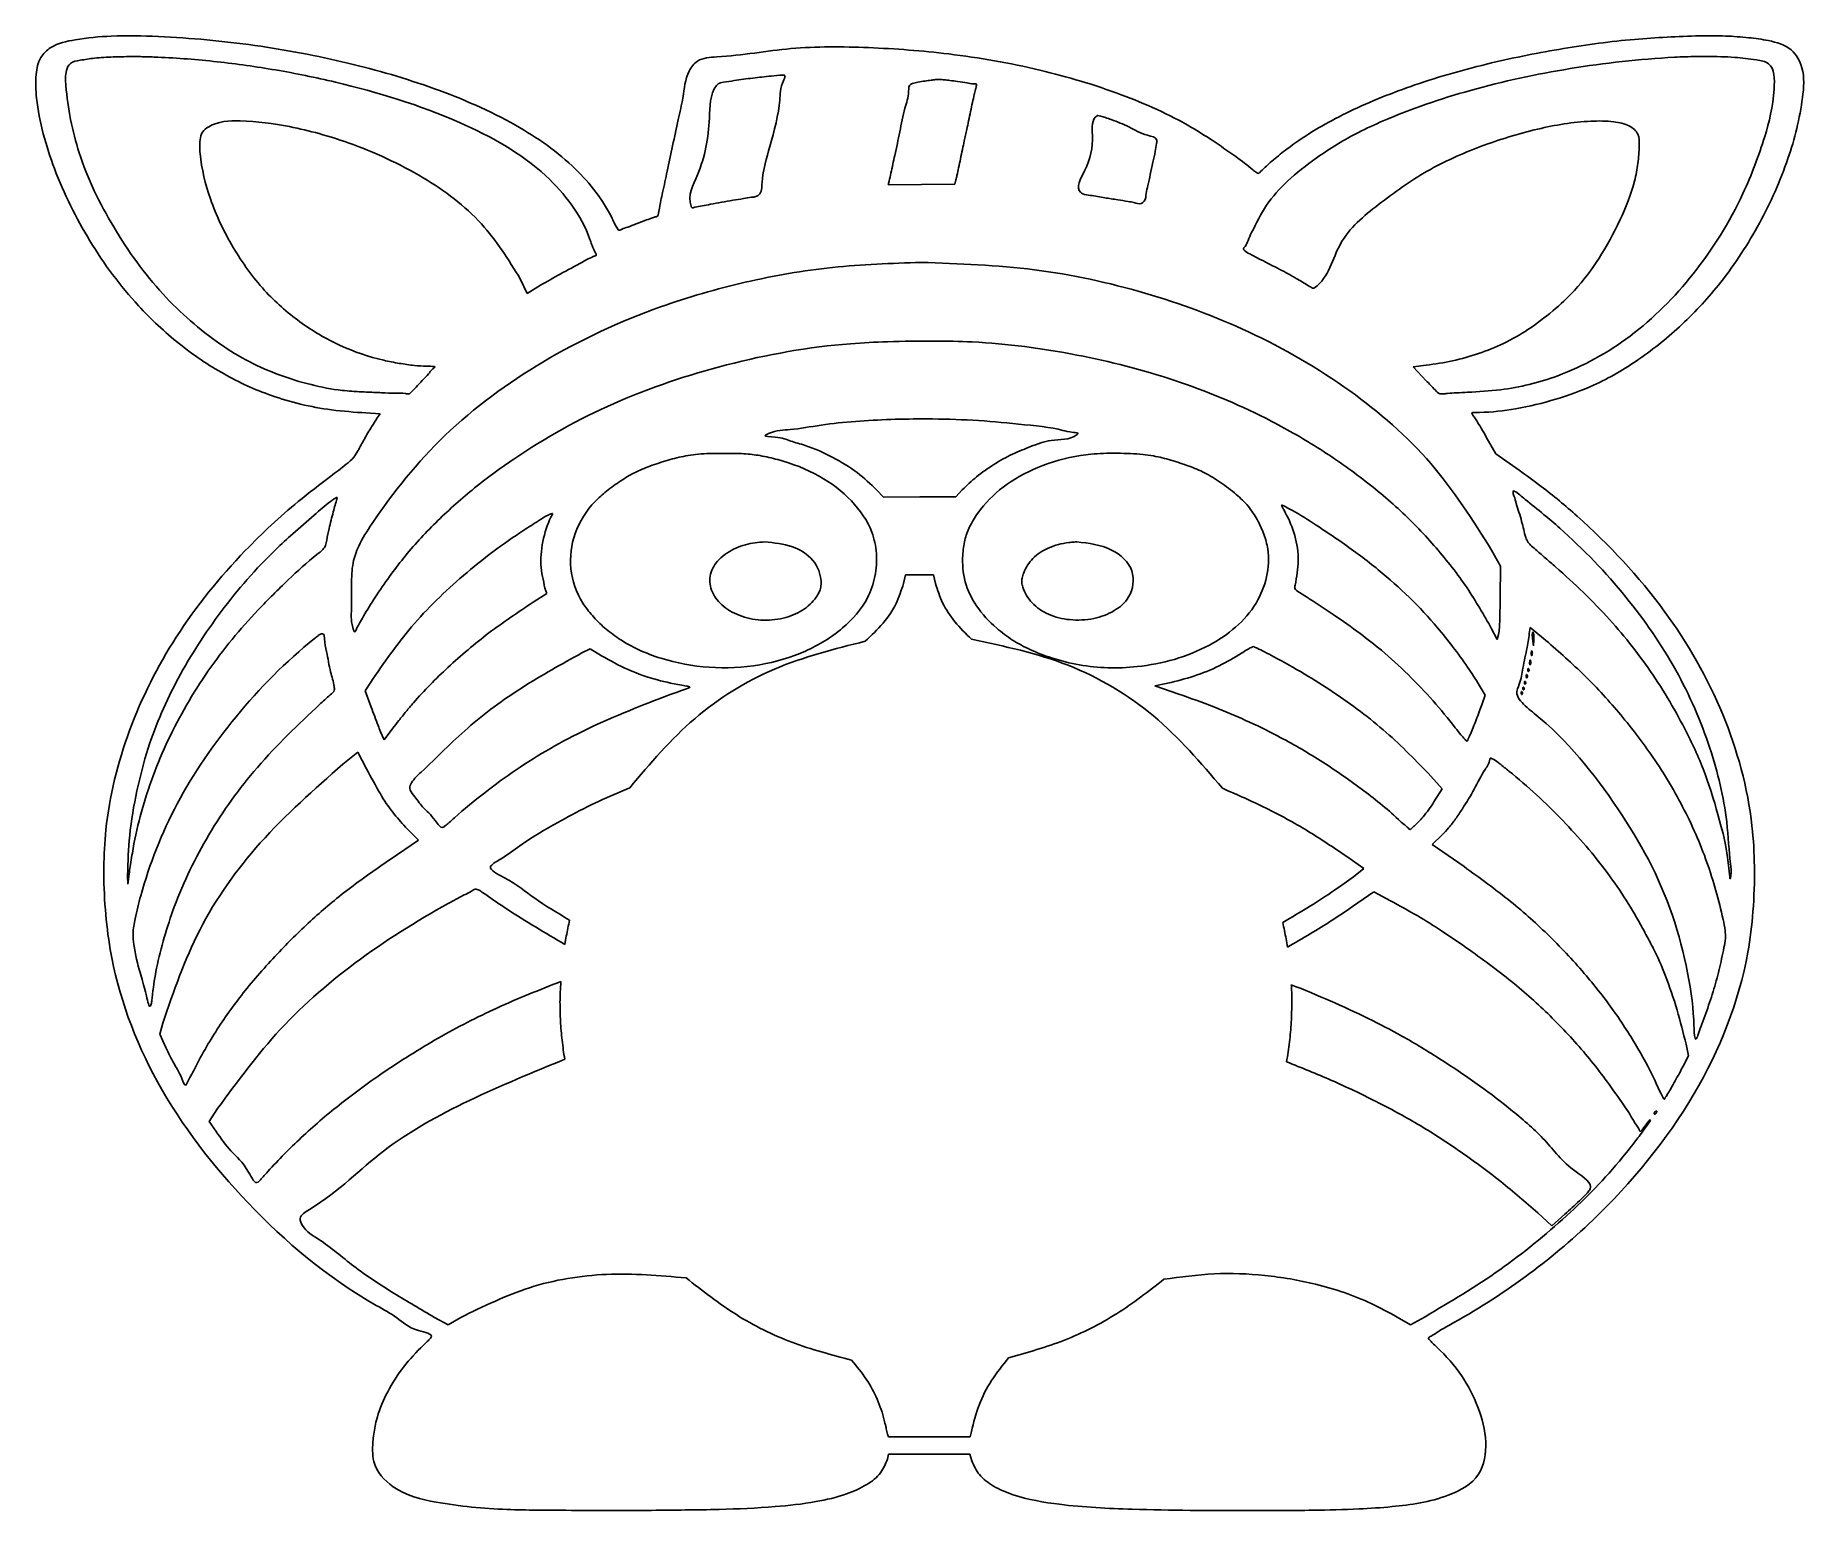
# Model space of a CAD drawing. Extents: x 37 to 230, y 123 to 284.
import ezdxf

# ---------------------------------------------------------------- set-up
doc = ezdxf.new("R2010")
doc.units = 0
doc.layers.get('0').update_dxf_attribs({"linetype": 'CONTINUOUS'})

msp = doc.modelspace()

# ---------------------------------------------------------------- linework, layer by layer
at = {"color": 7}
for p, q in [((218.713408, 283.646101), (218.713408, 283.646242)), ((48.202164, 281.372479), (48.202136, 281.372479)), ((219.464148, 281.389018), (219.464148, 281.389018)), ((118.812245, 279.356145), (118.812245, 279.356134)), ((135.9159, 278.871615), (135.9159, 278.871615)), ((153.131455, 274.93814), (153.131455, 274.938143)), ((130.314466, 267.404133), (130.407627, 267.781165)), ((133.940908, 267.435553), (130.314466, 267.404133)), ((137.566787, 267.46642), (133.940908, 267.435553)), ((137.686957, 267.937711), (137.566787, 267.46642)), ((133.889205, 258.942978), (133.889092, 258.942978)), ((90.97757, 255.556865), (90.217998, 257.137749)), ((92.424496, 256.437706), (90.97757, 255.556865)), ((187.503046, 247.569203), (188.929594, 247.726299)), ((188.93013, 246.032965), (187.503046, 247.569203)), ((73.403677, 242.52338), (74.963632, 242.43794)), ((74.963632, 242.43794), (74.633461, 241.981533)), ((134.496519, 241.883969), (134.496519, 241.883969)), ((196.53029, 238.073827), (195.475823, 239.90221)), ((112.316167, 238.116965), (112.316167, 238.116965)), ((155.228846, 238.135705), (155.228846, 238.135705)), ((199.038879, 236.281826), (196.53029, 238.073827)), ((70.233588, 233.323048), (70.233644, 233.323048)), ((129.785835, 233.340131), (129.08138, 234.103014)), ((133.738047, 233.368796), (129.785835, 233.340131)), ((137.690259, 233.397459), (133.738047, 233.368796)), ((138.374874, 234.131677), (137.690259, 233.397459)), ((198.447962, 234.040736), (198.447962, 234.040728)), ((93.704881, 231.572937), (93.704938, 231.572937)), ((173.170334, 232.497328), (173.170334, 232.497328)), ((116.859296, 228.466289), (116.859296, 228.466289)), ((150.847769, 228.464595), (150.847769, 228.464595)), ((196.056806, 227.571664), (197.008205, 225.821003)), ((197.008205, 225.821003), (196.989014, 222.366538)), ((131.972521, 223.93912), (132.185825, 224.87894)), ((132.185825, 224.87894), (133.71657, 224.87894)), ((132.185825, 224.87894), (132.185825, 224.87894)), ((133.71657, 224.87894), (135.247823, 224.87894)), ((135.247823, 224.87894), (135.460619, 223.93912)), ((93.119496, 222.835075), (91.614687, 221.891945)), ((92.907293, 223.426528), (93.119496, 222.835075)), ((68.661582, 218.460038), (68.661582, 218.460038)), ((196.66381, 217.817909), (196.058556, 218.993102)), ((196.816492, 218.364714), (196.66381, 217.817909)), ((200.195341, 218.708636), (200.246028, 219.133623)), ((200.246028, 219.133623), (201.691881, 217.954575)), ((200.246028, 219.133623), (200.246028, 219.133623)), ((200.512276, 217.931975), (200.59937, 217.152556)), ((200.542502, 218.614385), (200.542587, 218.614379)), ((96.920747, 216.363767), (97.821967, 216.819621)), ((97.821967, 216.819621), (99.069926, 216.053433)), ((97.821967, 216.819621), (97.821967, 216.819621)), ((170.138674, 217.04948), (170.138674, 217.04948)), ((200.427384, 216.606854), (200.427384, 216.606854)), ((200.59937, 217.152556), (200.65669, 217.829999)), ((199.881679, 214.016692), (199.881679, 214.016692)), ((200.027249, 214.65555), (200.027193, 214.65555)), ((200.248258, 215.601437), (200.248258, 215.601437)), ((73.331965, 212.240165), (73.915149, 213.188807)), ((73.974133, 210.448717), (73.331965, 212.240165)), ((159.339243, 212.774253), (160.782895, 213.066949)), ((161.973506, 211.876324), (159.339243, 212.774253)), ((194.709082, 212.865245), (195.351787, 211.776042)), ((199.311223, 212.142561), (199.311167, 212.142561)), ((199.490378, 212.645269), (199.490322, 212.645269)), ((199.669533, 213.273654), (199.669476, 213.273654)), ((195.351787, 211.776042), (194.9709, 210.695661)), ((75.381378, 206.888966), (74.998289, 207.773118)), ((76.322307, 208.149596), (75.381378, 206.888966)), ((70.877478, 204.24144), (72.528365, 205.554436)), ((72.528365, 205.554436), (73.466528, 203.740385)), ((72.528365, 205.554436), (72.528365, 205.554436)), ((195.956476, 204.894078), (195.956476, 204.894078)), ((189.435619, 202.937816), (190.682448, 201.537178)), ((190.682448, 201.537178), (189.770758, 200.120004)), ((77.722468, 197.387077), (79.136316, 195.963289)), ((79.136316, 195.963289), (76.026933, 193.855442)), ((189.584971, 195.496411), (190.656004, 196.530491)), ((193.044422, 193.071064), (189.584971, 195.496411)), ((180.260066, 194.183968), (182.12262, 192.864356)), ((182.12262, 192.864356), (180.996497, 191.975799)), ((47.446909, 191.147361), (47.423203, 192.152778)), ((47.596826, 192.278454), (47.446909, 191.147361)), ((180.905, 188.715359), (183.233334, 190.32601)), ((183.233334, 190.32601), (185.031936, 189.35477)), ((174.228131, 180.201841), (174.228131, 180.201841)), ((50.940002, 174.815915), (51.249233, 176.009297)), ((51.606442, 173.37118), (50.940002, 174.815915)), ((217.244414, 173.70191), (217.507332, 172.462227)), ((217.507332, 172.462227), (216.913677, 171.315149)), ((56.31436, 165.272726), (57.239287, 166.715257)), ((214.005942, 166.41373), (214.006026, 166.413742)), ((57.065664, 164.202265), (56.31436, 165.272726)), ((201.07562, 155.332661), (202.622339, 153.904462)), ((202.622339, 153.904462), (204.041155, 155.189343)), ((82.354327, 143.107808), (80.859988, 143.932978)), ((83.725193, 143.92967), (82.354327, 143.107808)), ((187.199318, 143.119385), (185.753494, 143.97101)), ((188.797853, 144.000776), (187.199318, 143.119385)), ((130.32107, 130.908862), (130.244446, 131.191085)), ((139.364316, 131.505277), (139.246348, 130.908862)), ((134.783709, 130.908862), (130.32107, 130.908862)), ((139.246348, 130.908862), (134.783709, 130.908862)), ((130.224606, 128.490029), (130.345877, 129.024163)), ((130.345877, 129.024163), (134.771037, 129.024163)), ((134.771037, 129.024163), (139.196733, 129.024163)), ((139.196733, 129.024163), (139.4095, 128.301504))]:
    msp.add_line(p, q, dxfattribs=at)
for points, knots in [([(218.713408, 283.646242), (216.348991, 283.550273), (211.377923, 283.348503), (203.800893, 282.311961), (195.787022, 280.729829), (187.955925, 278.522578), (180.787906, 275.656806), (175.995376, 272.982898), (173.199416, 270.877025), (171.853665, 269.784301), (171.087464, 269.050892), (170.63381, 268.59071), (170.322969, 268.774536), (169.610365, 269.43622), (167.94866, 270.63554), (165.749116, 272.172237), (161.733825, 274.719811), (155.500897, 277.486784), (146.607089, 280.142791), (137.343978, 281.752637), (128.289004, 282.441224), (119.726908, 282.515914), (113.780988, 281.371714), (109.599101, 281.247106), (108.190305, 279.363334), (108.035854, 277.051425), (107.370457, 274.357044), (106.830176, 271.675649), (106.24338, 269.020002), (105.791531, 266.750702), (105.399491, 265.180998), (105.315472, 264.33269), (105.203081, 264.021803), (105.080276, 263.943082), (104.849187, 263.870549), (104.405609, 263.729616), (103.709106, 263.466242), (102.845318, 263.148), (101.987927, 262.781069), (101.390634, 262.646323), (100.937766, 262.356006), (100.739172, 262.730453), (100.507236, 263.122222), (99.381165, 265.576913), (96.163478, 269.707418), (89.364899, 274.410551), (80.877466, 278.086043), (71.30196, 280.862369), (61.231006, 282.757416), (52.602052, 283.555037), (46.032211, 283.718082), (42.113149, 283.320643), (39.328997, 282.749294), (37.754071, 281.239089), (37.348088, 279.196357), (37.559209, 275.07076), (39.327963, 268.787863), (43.107445, 261.132604), (47.832738, 254.731552), (52.913331, 249.984826), (57.797254, 246.662529), (62.328412, 244.592508), (66.303624, 243.424074), (69.75449, 242.78738), (72.14801, 242.614221), (73.403677, 242.52338)], [0, 0, 0, 0, 7.095827, 14.918618, 22.910978, 31.592602, 39.278322, 46.049202, 47.9261, 49.827895, 51.135381, 51.328762, 51.55919, 52.057952, 54.405384, 57.531445, 60.183511, 68.633495, 77.886763, 87.982979, 96.744336, 105.19872, 113.330573, 115.475721, 116.907243, 119.879774, 122.298381, 125.244776, 128.081052, 130.45596, 132.192818, 132.915621, 133.019004, 133.160301, 133.328578, 133.751314, 134.552607, 135.559344, 136.537066, 137.262218, 137.578212, 137.80294, 138.331493, 139.053382, 145.747554, 153.839055, 163.552548, 173.400939, 183.69413, 194.240618, 199.396688, 203.329386, 206.138208, 207.666561, 209.564661, 212.142192, 220.082157, 228.865319, 237.682828, 243.775084, 249.646512, 255.328938, 258.637385, 262.057869, 265.832508, 265.832508, 265.832508, 265.832508]), ([(195.475823, 239.90221), (195.287902, 240.226066), (194.946386, 240.814622), (194.50346, 241.547634), (194.21576, 242.015448), (194.023106, 242.272621), (193.950513, 242.402616), (193.852268, 242.547374), (194.100168, 242.564008), (194.334459, 242.590778), (195.965488, 242.592125), (198.839259, 242.92773), (203.041747, 243.939726), (207.621932, 245.598598), (212.291458, 248.330297), (216.941512, 252.122792), (221.473904, 257.032608), (225.394961, 263.11501), (228.461491, 269.920139), (229.883253, 275.66492), (230.220832, 279.861159), (228.802043, 282.44812), (226.367772, 283.139999), (223.962165, 283.472539), (221.445409, 283.644583), (219.658682, 283.645576), (218.713408, 283.646101)], [0, 0, 0, 0, 1.124352, 2.04333, 2.5582, 2.792211, 2.974137, 3.066007, 3.187772, 3.494591, 3.923289, 7.864911, 12.374596, 16.771645, 22.459573, 28.497793, 34.721873, 42.423916, 50.114311, 56.976288, 60.187619, 62.474941, 65.153201, 67.323438, 69.849242, 72.686688, 72.686688, 72.686688, 72.686688]), ([(90.217998, 257.137749), (88.919913, 259.230828), (86.188658, 263.634805), (79.50151, 268.574074), (72.301763, 271.896036), (65.481698, 273.798964), (60.395417, 274.476338), (56.974701, 274.312534), (55.503077, 273.201955), (55.241219, 272.087449), (55.376173, 269.615634), (56.353081, 265.541684), (58.792159, 260.505756), (62.053367, 255.908822), (66.088675, 252.347184), (70.490415, 249.748615), (74.256429, 248.449404), (77.011332, 247.92407), (78.575455, 247.697491), (79.701834, 247.616544), (80.417583, 247.613398), (80.680045, 247.600749), (80.990805, 247.562894), (80.484519, 247.177003), (80.2203, 246.746208), (79.52052, 246.050723), (78.927172, 245.380318), (78.453069, 244.94018), (78.131568, 244.535252), (77.471424, 244.734864), (76.497805, 244.651343), (75.044123, 244.750968), (73.464873, 244.795416), (72.03037, 244.879099), (70.013485, 245.032482), (67.342122, 245.568565), (63.966421, 246.602363), (60.612087, 248.051474), (57.373522, 250.054346), (54.210534, 252.54263), (50.04826, 256.566202), (45.738487, 262.627256), (41.949354, 270.308158), (40.816528, 276.269795), (40.594751, 279.606522), (41.150755, 280.809246), (42.435634, 280.997948), (43.945469, 281.248136), (45.95525, 281.354591), (47.418079, 281.366237), (48.202164, 281.372479)], [0, 0, 0, 0, 7.332395, 15.427844, 24.441324, 31.077305, 36.510078, 39.986237, 40.8722, 41.777889, 43.258564, 48.323261, 54.179709, 59.973018, 65.107769, 70.205557, 75.223219, 76.955025, 78.625107, 79.941778, 80.387088, 80.705435, 80.829962, 81.122856, 81.849422, 82.852865, 83.852494, 84.568977, 84.847704, 85.279801, 86.374299, 87.894307, 89.586725, 91.133504, 92.20025, 95.654025, 99.274022, 102.780878, 106.583067, 110.662039, 114.835619, 123.90913, 132.831152, 140.301286, 141.954453, 142.822746, 143.936747, 145.512308, 147.553, 149.910406, 149.910406, 149.910406, 149.910406]), ([(48.202136, 281.372479), (48.478812, 281.369902), (49.036409, 281.364707), (49.877102, 281.342529), (52.596752, 281.231875), (57.173964, 280.879799), (63.634972, 279.966929), (72.55765, 278.150869), (82.77006, 275.012975), (92.749058, 269.520117), (96.992514, 263.938209), (97.979891, 260.917545), (98.162667, 260.473403), (98.329025, 260.112058), (98.480501, 259.90959), (98.518531, 259.686505), (97.853165, 259.476673), (96.684964, 258.765069), (94.617625, 257.722017), (93.125413, 256.848168), (92.424496, 256.437706)], [0, 0, 0, 0, 0.830055, 1.672842, 2.522809, 8.995736, 15.434318, 22.085481, 36.30168, 47.360972, 55.799422, 56.359719, 56.879228, 57.247367, 57.532055, 57.670814, 57.813446, 59.347707, 62.112873, 64.562218, 64.562218, 64.562218, 64.562218]), ([(188.929594, 247.726299), (189.890585, 247.865135), (191.825872, 248.144729), (194.646468, 248.96754), (197.429609, 250.053947), (200.135554, 251.627013), (202.717652, 253.574706), (205.418957, 256.094133), (207.905095, 259.427349), (210.085102, 263.448733), (211.488378, 266.939862), (212.037809, 269.732063), (212.133204, 271.409597), (212.165915, 272.986493), (210.963539, 273.999322), (209.134025, 274.358994), (205.747052, 274.379952), (200.831573, 273.54825), (194.851245, 271.700299), (188.904816, 269.06309), (183.845885, 265.423579), (179.063262, 261.486732), (178.344442, 257.268329), (176.614523, 256.068294), (176.338578, 256.243759), (175.745724, 256.595331), (174.60345, 257.314046), (172.877223, 258.23908), (171.203344, 259.07047), (169.8996, 259.771171), (169.289701, 260.06366), (168.920998, 260.423342), (169.346405, 260.783826), (169.514967, 261.394841), (170.271182, 262.937871), (171.408866, 265.267308), (173.873085, 268.0002), (176.588635, 270.091029), (179.208102, 271.839192), (181.638679, 273.190061), (186.375432, 275.372666), (194.017177, 277.977181), (204.676911, 280.260393), (212.564494, 281.145778), (217.161159, 281.355297), (218.321528, 281.385727), (219.086923, 281.387931), (219.464148, 281.389018)], [0, 0, 0, 0, 2.909632, 5.859547, 8.791964, 11.852551, 15.214397, 18.479871, 22.901541, 27.615257, 32.179304, 34.139986, 36.080896, 37.321963, 38.593415, 40.36472, 42.86465, 48.720599, 55.226086, 61.636265, 68.078422, 74.028328, 79.592951, 79.718032, 79.971164, 80.430515, 81.905616, 83.922356, 86.335997, 87.545926, 88.273031, 88.502353, 88.847279, 89.567853, 90.510932, 93.914698, 97.362778, 101.405371, 104.184871, 106.803384, 109.738195, 119.822231, 130.938776, 142.392648, 143.578442, 144.742932, 145.874583, 145.874583, 145.874583, 145.874583]), ([(219.464148, 281.389018), (220.500901, 281.373344), (222.336813, 281.345589), (224.523775, 281.096742), (226.914325, 280.663887), (226.899155, 276.68784), (225.826715, 272.303793), (223.138218, 265.174673), (218.450593, 257.637216), (211.583548, 250.695161), (205.115044, 247.085446), (200.191193, 245.574877), (196.892445, 244.968767), (194.221062, 244.819), (192.297136, 244.723682), (191.390932, 244.692435), (190.798304, 244.582949), (190.275498, 244.60169), (189.711517, 245.237481), (189.245702, 245.7117), (188.93013, 246.032965)], [0, 0, 0, 0, 3.082825, 5.459157, 6.843197, 9.6679, 14.959622, 21.59009, 31.916213, 41.557453, 50.541351, 53.788061, 56.982024, 60.577244, 61.798917, 62.770341, 63.282241, 63.619574, 64.276697, 65.656928, 65.656928, 65.656928, 65.656928]), ([(118.812245, 279.356134), (118.841759, 279.356664), (118.891089, 279.357548), (118.949983, 279.358258), (119.154487, 279.310551), (118.511219, 277.997382), (118.575878, 275.934573), (117.521584, 271.779331), (116.526637, 268.682698), (116.530652, 266.451064), (115.854157, 266.062018), (115.271744, 266.044489), (114.445912, 265.870262), (113.35095, 265.70443), (112.153814, 265.488349), (111.044012, 265.297139), (110.044931, 265.082166), (109.43612, 265.012703), (108.903319, 264.844163), (108.386139, 266.200783), (110.178886, 269.383354), (110.922862, 273.618597), (110.840904, 277.33886), (111.84389, 278.513566), (112.568827, 278.583254), (113.790882, 278.822383), (115.542001, 279.023564), (117.298945, 279.240735), (118.386002, 279.323638), (118.812245, 279.356145)], [0, 0, 0, 0, 0.08849, 0.147902, 0.177226, 0.699254, 2.959414, 8.104737, 12.143154, 13.550271, 13.889409, 14.366158, 15.276016, 16.422218, 17.689137, 18.915376, 19.83549, 20.657424, 20.992918, 21.136613, 24.613685, 30.936698, 34.591915, 34.853804, 35.436876, 36.630158, 38.685352, 40.672525, 41.954307, 41.954307, 41.954307, 41.954307]), ([(130.407627, 267.781165), (130.472546, 268.07385), (130.680738, 269.012478), (131.061364, 270.818041), (131.593096, 273.152832), (131.997011, 275.5664), (132.596089, 277.098235), (132.516081, 278.314503), (133.077125, 278.484383), (133.600398, 278.595209), (134.277781, 278.707282), (134.920226, 278.798497), (135.451624, 278.865069), (135.767569, 278.869524), (135.9159, 278.871615)], [0, 0, 0, 0, 0.899569, 2.884883, 5.526175, 8.134953, 10.035075, 10.815416, 11.081803, 11.672973, 12.465683, 13.12212, 13.624703, 14.06946, 14.06946, 14.06946, 14.06946]), ([(135.9159, 278.871615), (136.077458, 278.864358), (136.44654, 278.847778), (137.099141, 278.766427), (137.914796, 278.643594), (138.840698, 278.568032), (139.390896, 278.360093), (139.942661, 278.444977), (139.914087, 278.217976), (139.874601, 278.031394), (139.783096, 277.683888), (139.650838, 277.128224), (139.47654, 276.331194), (139.276124, 275.373524), (139.07348, 274.392267), (138.892017, 273.53346), (138.73099, 272.806076), (138.56978, 272.078806), (138.388083, 271.220122), (138.1854, 270.243546), (137.988468, 269.300885), (137.825834, 268.535927), (137.724629, 268.099984), (137.686957, 267.937711)], [0, 0, 0, 0, 0.485263, 1.108587, 1.965347, 2.995526, 3.740945, 4.040371, 4.131008, 4.347151, 4.643687, 5.192489, 6.070036, 7.086582, 8.129358, 9.075472, 9.719954, 10.364314, 11.310238, 12.353009, 13.356473, 14.199306, 14.699063, 14.699063, 14.699063, 14.699063]), ([(153.131455, 274.938143), (153.238508, 274.921593), (153.524407, 274.877397), (154.016807, 274.716394), (155.044974, 274.345696), (156.65237, 273.727182), (157.991172, 272.826054), (159.672725, 272.571438), (159.513219, 271.706005), (159.388821, 270.930321), (159.143375, 269.795645), (158.867088, 268.563006), (158.640059, 267.4134), (158.385937, 266.461403), (158.373373, 265.680155), (157.761064, 265.216631), (157.126154, 265.491994), (156.288436, 265.592871), (155.22488, 265.786487), (153.847071, 265.978546), (152.585417, 266.226779), (151.668987, 266.315602), (150.624088, 266.957202), (152.285622, 269.740005), (152.684429, 271.893656), (152.446044, 274.564653), (153.089477, 274.93447), (153.108789, 274.937465), (153.123284, 274.937897), (153.131455, 274.93814)], [0, 0, 0, 0, 0.324651, 0.867018, 1.54702, 3.621113, 5.843365, 6.992972, 7.361712, 8.243237, 9.449117, 10.797697, 12.052872, 12.943033, 13.796675, 14.225868, 15.005131, 15.647611, 16.80467, 18.225863, 19.824901, 20.671882, 20.956517, 23.333969, 27.322208, 29.497772, 29.511778, 29.53081, 29.555396, 29.555396, 29.555396, 29.555396]), ([(196.058556, 218.993102), (195.199203, 220.503266), (193.430475, 223.611503), (190.050155, 227.895152), (186.165475, 231.964665), (181.685186, 235.667856), (176.771672, 239.042556), (170.128158, 242.787437), (161.517517, 246.338721), (150.75577, 249.085482), (141.911596, 250.261981), (135.005753, 250.385099), (130.58016, 250.323847), (122.978562, 249.958618), (112.850652, 248.128511), (100.425003, 243.982414), (91.295866, 238.922556), (84.997812, 234.264035), (80.971053, 230.649992), (78.015786, 227.440932), (75.899621, 224.640156), (74.447594, 222.507804), (73.375797, 220.829182), (72.742006, 219.61259), (72.427779, 219.156085), (72.160545, 218.439298), (71.722568, 219.898194), (71.876334, 221.190181), (71.810494, 223.730191), (71.862653, 226.035085), (72.667819, 228.335034), (75.78586, 233.165666), (81.827429, 240.673305), (92.693133, 248.603265), (103.969816, 253.863398), (114.700872, 256.937235), (124.222042, 258.606112), (130.664217, 258.830599), (133.889205, 258.942978)], [0, 0, 0, 0, 5.206348, 10.715765, 16.316899, 22.058998, 28.118424, 34.178139, 44.910612, 55.944438, 67.425314, 71.572802, 76.657621, 80.702033, 94.395371, 107.363117, 119.850214, 125.510226, 130.838967, 136.062125, 138.561213, 141.375841, 143.762034, 144.634062, 145.331751, 145.704041, 146.249958, 148.195647, 150.886635, 153.301329, 155.194287, 158.075793, 170.520848, 183.855552, 198.042067, 207.633513, 217.281336, 226.952554, 226.952554, 226.952554, 226.952554]), ([(133.889092, 258.942978), (138.025327, 258.792951), (146.256748, 258.494385), (158.288725, 255.883446), (169.935434, 251.579247), (180.572622, 245.431425), (189.801147, 237.448909), (193.991615, 230.832456), (196.056806, 227.571664)], [0, 0, 0, 0, 12.396687, 24.670349, 36.750295, 49.511332, 61.372721, 72.898765, 72.898765, 72.898765, 72.898765]), ([(74.633461, 241.981533), (74.426589, 241.665525), (73.933366, 240.912096), (73.228479, 239.711466), (72.634207, 238.575674), (72.05147, 237.582654), (70.98733, 236.707407), (68.934731, 235.156843), (66.148951, 233.022264), (63.040015, 230.316508), (58.307917, 225.648862), (52.486962, 218.511616), (47.287027, 208.129444), (45.116265, 199.413424), (44.775638, 192.802558), (44.942914, 188.448674), (45.885354, 180.408145), (50.15418, 168.877093), (60.501078, 155.618746), (69.786669, 147.783876), (76.958686, 143.901081), (78.203602, 142.569701), (80.845547, 142.134042), (80.276888, 141.498718), (79.916268, 141.139899), (78.791549, 140.07503), (77.19353, 138.264568), (75.547748, 135.591455), (74.567346, 133.123402), (74.202863, 131.049989), (74.084301, 129.534502), (74.252225, 127.426051), (76.633516, 124.785919), (81.968091, 123.465766), (88.320463, 122.922708), (96.158947, 122.902478), (103.857502, 122.868748), (109.414828, 122.956677), (111.868591, 122.995501)], [0, 0, 0, 0, 1.133186, 2.701747, 4.170525, 4.990008, 6.126186, 8.251305, 12.74035, 16.63373, 20.610628, 32.677187, 44.060871, 55.193627, 59.312853, 63.891431, 68.24919, 83.572335, 100.017965, 117.951407, 120.553153, 123.292934, 124.858907, 125.068832, 125.637961, 126.44431, 129.668075, 132.884648, 135.808236, 137.572954, 139.177677, 140.371466, 143.824791, 148.80163, 156.552239, 162.982338, 172.293432, 179.65504, 179.65504, 179.65504, 179.65504]), ([(129.08138, 234.103014), (128.385213, 234.76805), (126.933454, 236.154886), (124.237475, 237.749998), (121.855435, 238.862431), (119.549444, 239.457988), (118.573643, 239.942912), (116.528387, 239.933769), (118.041382, 240.662635), (119.87417, 240.635611), (123.133911, 241.289873), (126.755325, 241.608613), (130.603611, 241.8576), (133.192639, 241.875137), (134.496519, 241.883969)], [0, 0, 0, 0, 2.882916, 6.011913, 9.283907, 10.941399, 12.694035, 13.790041, 14.193472, 16.59654, 19.999748, 23.7616, 27.618546, 31.53171, 31.53171, 31.53171, 31.53171]), ([(134.496519, 241.883969), (136.193215, 241.853678), (139.567618, 241.793435), (144.32398, 241.332662), (148.508608, 240.914242), (150.030622, 240.419964), (151.115717, 240.377923), (150.062744, 239.495495), (148.201192, 239.802613), (145.877903, 238.873808), (143.776229, 238.059512), (141.810463, 236.939477), (139.951493, 235.652826), (138.88341, 234.622321), (138.374874, 234.131677)], [0, 0, 0, 0, 5.050024, 10.043535, 14.897466, 16.087817, 16.590795, 16.711976, 19.623597, 21.97183, 24.087932, 26.404686, 28.73369, 30.850373, 30.850373, 30.850373, 30.850373]), ([(112.316167, 238.116965), (113.074472, 238.11876), (114.420282, 238.121944), (116.421084, 237.896831), (119.213193, 237.239531), (122.773931, 235.906413), (126.35889, 233.177424), (128.515722, 230.132818), (129.143137, 227.168902), (128.959171, 224.698434), (127.950366, 221.740379), (125.333811, 218.788635), (121.24618, 216.315706), (116.240583, 214.85377), (110.841059, 214.59699), (105.55424, 215.554683), (101.743655, 217.273475), (99.382514, 219.06996), (98.075047, 220.361554), (96.535684, 222.367728), (95.423807, 225.48304), (95.944576, 229.563815), (97.721497, 232.373064), (99.664158, 234.063064), (101.103619, 235.108173), (102.672431, 236.070077), (104.421121, 236.777516), (106.279361, 237.388266), (107.941866, 237.807445), (109.359735, 238.032551), (110.724421, 238.109521), (111.726758, 238.114209), (112.316167, 238.116965)], [0, 0, 0, 0, 2.273546, 4.035002, 6.023959, 10.874349, 15.307482, 19.383477, 21.737547, 24.255861, 26.732567, 30.988043, 35.749322, 40.924295, 46.464748, 51.819226, 56.916402, 58.816361, 60.698205, 62.411956, 66.382918, 70.237905, 74.366215, 76.015704, 77.950571, 79.699233, 81.519975, 83.592844, 85.567073, 86.655618, 87.894452, 89.662749, 89.662749, 89.662749, 89.662749]), ([(155.228846, 238.135705), (155.721686, 238.126873), (156.669587, 238.109887), (157.994866, 238.018961), (159.476488, 237.82111), (161.154658, 237.384439), (163.017576, 236.777243), (164.856226, 236.028924), (166.570806, 234.958797), (168.165682, 233.740206), (169.566338, 232.415388), (170.545974, 230.916352), (171.27435, 229.347143), (172.109161, 226.292592), (170.831863, 221.130509), (165.115249, 216.532622), (159.119681, 214.87458), (154.268957, 214.674006), (151.119703, 214.990266), (148.299601, 215.713973), (145.862308, 216.635424), (143.844795, 217.713735), (141.804361, 219.255512), (139.866096, 221.290383), (138.518356, 224.074319), (138.336497, 226.603864), (138.583848, 228.628537), (139.149302, 230.191738), (140.422998, 232.249146), (142.795112, 234.692609), (146.700928, 236.779889), (150.035259, 237.747798), (152.466004, 238.057085), (153.789708, 238.128192), (154.736302, 238.133133), (155.228846, 238.135705)], [0, 0, 0, 0, 1.478594, 2.843845, 3.983067, 5.95783, 8.033215, 9.862759, 11.895801, 14.072256, 15.884114, 17.645585, 19.407156, 21.058804, 27.088567, 33.918535, 42.130649, 45.33858, 48.455878, 51.587641, 54.045619, 56.259237, 58.423233, 61.699424, 64.600536, 67.503939, 69.17174, 70.694841, 72.446899, 76.40255, 80.739967, 85.590579, 86.72442, 88.086548, 89.564153, 89.564153, 89.564153, 89.564153]), ([(169.53342, 122.869827), (171.88123, 122.87553), (175.905707, 122.885306), (181.128565, 122.996724), (186.090282, 123.336048), (190.615299, 123.971424), (195.072342, 126.359861), (195.665114, 130.525833), (194.677689, 134.174641), (192.87415, 137.761048), (190.960457, 139.884138), (189.648795, 141.088197), (189.378538, 141.395073), (189.052365, 141.708274), (189.725297, 142.003384), (190.300798, 142.464989), (196.926294, 146.052465), (207.099725, 153.505137), (218.681518, 167.508268), (223.572248, 179.738888), (224.605939, 188.311266), (224.759195, 192.91984), (224.355518, 200.220466), (221.675453, 209.992848), (215.081634, 221.54779), (208.27276, 228.787367), (203.452638, 232.959269), (201.339774, 234.624088), (199.847721, 235.699075), (199.038879, 236.281826)], [0, 0, 0, 0, 7.042308, 12.071512, 15.680403, 21.920283, 25.956148, 29.540989, 33.43857, 37.31559, 41.407495, 42.047518, 42.531618, 42.757385, 43.139882, 44.082839, 45.385462, 64.82826, 82.497347, 98.980914, 103.450363, 108.360778, 112.796822, 125.354199, 138.309874, 152.360882, 154.910306, 157.436345, 160.426881, 160.426881, 160.426881, 160.426881]), ([(47.423203, 192.152778), (47.469528, 193.592123), (47.56888, 196.679036), (48.376926, 201.30401), (49.85862, 207.124221), (52.805163, 213.797997), (57.522351, 221.082282), (61.966907, 226.193888), (65.556684, 229.493356), (67.54601, 231.219586), (69.019297, 232.496794), (69.833796, 233.085958), (70.062259, 233.263478), (70.191792, 233.308516), (70.233588, 233.323048)], [0, 0, 0, 0, 4.315791, 9.255924, 14.046587, 22.311232, 30.995399, 40.008994, 42.535606, 45.616674, 47.9188, 48.365705, 48.643222, 48.775424, 48.775424, 48.775424, 48.775424]), ([(70.233644, 233.323048), (70.245511, 233.318129), (70.274829, 233.305977), (70.263711, 233.237862), (70.115848, 232.743839), (69.785717, 231.604864), (69.42824, 230.113158), (69.13852, 228.906831), (69.052608, 228.094346), (68.648082, 227.552449), (67.178062, 226.426272), (64.802421, 224.247166), (61.70634, 221.168492), (57.780161, 216.78664), (53.681935, 210.840909), (50.015766, 203.148975), (48.418742, 197.416693), (47.866114, 194.06025), (47.718782, 193.139273), (47.634305, 192.542996), (47.596826, 192.278454)], [0, 0, 0, 0, 0.03508, 0.086672, 0.172266, 1.668754, 3.527486, 4.814716, 5.403636, 5.926901, 6.780803, 10.962225, 15.576949, 19.881561, 28.597683, 37.132602, 45.341569, 46.332819, 47.33795, 48.139488, 48.139488, 48.139488, 48.139488]), ([(198.447962, 234.040728), (198.454399, 234.039863), (198.468568, 234.03796), (198.490546, 234.029082), (198.949151, 233.779145), (199.985499, 232.85293), (201.667697, 231.546267), (205.533953, 228.216387), (210.731786, 222.824515), (216.323058, 214.733509), (219.431193, 207.644946), (221.012103, 201.993657), (221.797169, 197.842668), (221.926992, 194.307737), (222.199784, 192.505706), (222.028551, 191.45632), (221.694757, 195.206157), (221.139848, 197.158305), (219.637958, 202.697492), (217.253097, 208.013482), (213.809546, 214.053233), (208.924977, 220.257851), (204.727106, 224.277625), (201.969513, 226.656403), (201.099431, 227.424), (200.454164, 227.968968), (199.997555, 228.411268), (199.727453, 229.046047), (199.551901, 229.818425), (199.313711, 230.739934), (199.052397, 231.683067), (198.740823, 232.613862), (198.568021, 233.330759), (198.335719, 233.819578), (198.426651, 233.998746), (198.447962, 234.040736)], [0, 0, 0, 0, 0.019422, 0.042753, 0.070493, 1.587205, 4.166968, 6.481869, 16.880519, 26.543343, 35.829046, 39.969095, 44.075934, 48.653161, 49.96657, 50.276222, 51.088348, 56.270367, 61.332226, 66.466182, 74.236582, 81.929066, 90.129154, 91.610611, 92.859488, 93.605501, 94.15317, 94.741721, 95.637412, 96.534991, 97.592989, 98.582999, 99.444203, 99.894825, 100.032763, 100.032763, 100.032763, 100.032763]), ([(73.915149, 213.188807), (75.336639, 215.242401), (78.272274, 219.483446), (83.986805, 224.987059), (88.823042, 228.658711), (92.038156, 230.646948), (93.041188, 231.320192), (93.555901, 231.516203), (93.704881, 231.572937)], [0, 0, 0, 0, 7.476321, 15.439961, 23.678255, 25.62871, 26.800688, 27.27809, 27.27809, 27.27809, 27.27809]), ([(93.704938, 231.572937), (93.716501, 231.570002), (93.740176, 231.563992), (93.738132, 231.515386), (93.282499, 230.704068), (92.65685, 228.846962), (92.30948, 226.0827), (92.714326, 224.283911), (92.907293, 223.426528)], [0, 0, 0, 0, 0.031818, 0.065143, 0.122024, 2.899148, 5.77246, 8.389322, 8.389322, 8.389322, 8.389322]), ([(173.170334, 232.497328), (173.573341, 232.300849), (174.879069, 231.664263), (177.036746, 230.226741), (180.199668, 228.150909), (183.642343, 225.563226), (187.133142, 222.456749), (189.798235, 219.611311), (191.851264, 217.028273), (193.379042, 214.956526), (194.29258, 213.520129), (194.709082, 212.865245)], [0, 0, 0, 0, 1.344189, 4.355121, 7.758985, 12.700688, 17.256301, 21.763289, 24.374829, 27.152698, 29.480473, 29.480473, 29.480473, 29.480473]), ([(194.9709, 210.695661), (194.88248, 210.451106), (194.686979, 209.91038), (194.375922, 209.086558), (194.061155, 208.285665), (193.77994, 207.552637), (193.55386, 207.149253), (193.39901, 206.655787), (193.022979, 207.084277), (192.652296, 207.482774), (191.496332, 208.9953), (189.692238, 211.199159), (186.977787, 214.028996), (184.334786, 216.483475), (181.555023, 218.613921), (178.958524, 220.485979), (176.645811, 221.993789), (175.310316, 222.839232), (174.55986, 223.29634), (174.794656, 224.579293), (175.120758, 226.408657), (174.725122, 229.194588), (173.933947, 231.022543), (173.36649, 232.044614), (173.215536, 232.3083), (173.18039, 232.455272), (173.170334, 232.497328)], [0, 0, 0, 0, 0.780664, 1.72609, 2.631728, 3.397844, 3.977725, 4.247297, 4.521006, 5.213828, 6.182517, 9.991493, 13.94403, 17.866232, 20.821449, 24.423117, 27.539214, 28.904562, 29.465952, 29.817766, 32.525872, 35.271488, 38.016948, 38.466152, 38.788903, 38.918277, 38.918277, 38.918277, 38.918277]), ([(116.859296, 228.466289), (116.503617, 228.448672), (115.787355, 228.413196), (114.725065, 228.180546), (113.347024, 227.674632), (111.86485, 226.746233), (110.76868, 225.04167), (110.908906, 223.083518), (112.142484, 221.448216), (114.081676, 220.322004), (116.431387, 219.82836), (118.837359, 220.035539), (120.982607, 220.873968), (122.22653, 222.039003), (122.806485, 222.962426), (122.983553, 223.556425), (123.040545, 224.766356), (122.257951, 226.695358), (119.801701, 228.193861), (117.878259, 228.371946), (116.859296, 228.466289)], [0, 0, 0, 0, 1.066995, 2.148702, 3.245608, 5.466339, 7.285307, 9.025017, 10.986996, 13.18901, 15.628819, 18.074134, 20.342505, 22.410088, 23.057378, 23.592455, 24.248481, 26.668734, 29.37481, 32.423411, 32.423411, 32.423411, 32.423411]), ([(150.847769, 228.464595), (150.751632, 228.46156), (150.558217, 228.455453), (150.266999, 228.433339), (149.309422, 228.329821), (147.795307, 227.941501), (146.006907, 226.811603), (145.181802, 225.502548), (144.884655, 224.568449), (144.843416, 224.032854), (145.078401, 223.061143), (145.906537, 221.672431), (147.777699, 220.43157), (150.148001, 219.866351), (152.653194, 219.97816), (154.927551, 220.822766), (156.885501, 222.466513), (157.31252, 225.600126), (154.516498, 228.063735), (152.153437, 228.321933), (150.847769, 228.464595)], [0, 0, 0, 0, 0.288531, 0.580483, 0.875836, 3.178398, 5.205756, 7.066031, 7.674068, 8.137298, 8.655472, 10.648257, 12.81387, 15.209258, 17.854342, 20.217353, 22.390697, 25.246605, 28.409133, 32.314221, 32.314221, 32.314221, 32.314221]), ([(127.808078, 217.638176), (128.476012, 218.275256), (129.762585, 219.502398), (131.229697, 221.638352), (131.732871, 223.196847), (131.972521, 223.93912)], [0, 0, 0, 0, 2.767263, 5.330297, 7.661121, 7.661121, 7.661121, 7.661121]), ([(135.460619, 223.93912), (135.689527, 223.225875), (136.170127, 221.728393), (137.548782, 219.667222), (138.756665, 218.469741), (139.381391, 217.850395)], [0, 0, 0, 0, 2.239088, 4.701041, 7.338482, 7.338482, 7.338482, 7.338482]), ([(91.614687, 221.891945), (89.989024, 220.805132), (86.745425, 218.636674), (82.390639, 214.9418), (79.457171, 211.990344), (77.765488, 209.970606), (77.014576, 209.0506), (76.538503, 208.43098), (76.322307, 208.149596)], [0, 0, 0, 0, 5.862232, 11.696598, 17.101688, 18.319953, 19.599523, 20.664016, 20.664016, 20.664016, 20.664016]), ([(196.989014, 222.366538), (196.97981, 221.761616), (196.963311, 220.677187), (196.930926, 219.34016), (196.845754, 218.614147), (196.816492, 218.364714)], [0, 0, 0, 0, 1.815437, 3.254491, 4.007662, 4.007662, 4.007662, 4.007662]), ([(68.661582, 218.460038), (68.710327, 218.440176), (68.827581, 218.392398), (68.876666, 218.142668), (68.887698, 217.526462), (69.181254, 216.217492), (69.46362, 214.475871), (69.881511, 213.141261), (70.002983, 212.199516), (69.251194, 211.581208), (66.453939, 208.989546), (61.447643, 204.201008), (56.142808, 196.771384), (53.005097, 190.353304), (51.398028, 185.384622), (50.575945, 182.201847), (50.220977, 179.92286), (50.075952, 178.586354), (50.034565, 178.173472), (49.788915, 177.515498), (49.254719, 180.085065), (48.775016, 181.403729), (48.155755, 183.955819), (47.96511, 185.911252), (48.300257, 187.710126), (49.487212, 192.550382), (52.576218, 200.327429), (59.110895, 209.776087), (64.783281, 215.55495), (68.134998, 218.209485), (68.415032, 218.414037), (68.593097, 218.44726), (68.661582, 218.460038)], [0, 0, 0, 0, 0.149987, 0.360788, 0.685491, 2.052667, 4.313175, 5.963865, 6.335804, 7.013049, 8.582551, 18.232064, 27.282843, 35.976724, 39.499485, 42.949908, 45.805625, 46.458132, 46.927553, 47.117787, 48.283872, 50.936398, 54.041566, 55.253627, 56.89046, 59.459123, 70.25694, 81.690213, 93.783296, 94.261039, 94.592336, 94.799391, 94.799391, 94.799391, 94.799391]), ([(139.381391, 217.850395), (142.952365, 217.098491), (150.062188, 215.601447), (159.636945, 209.915623), (164.354099, 204.389397), (166.723334, 201.613798)], [0, 0, 0, 0, 10.901689, 21.705299, 32.606988, 32.606988, 32.606988, 32.606988]), ([(201.691881, 217.954575), (203.137515, 216.705648), (206.047262, 214.191831), (209.941105, 209.944699), (213.681324, 205.146301), (216.974066, 199.692206), (219.651137, 193.636659), (220.915298, 189.021633), (221.512422, 186.235659), (221.556154, 185.192215), (221.277881, 183.769526), (220.86906, 181.823199), (220.20862, 179.434443), (219.533047, 177.454138), (219.005537, 175.999016), (218.665284, 175.110812), (218.525803, 174.62461), (218.260621, 174.078833), (218.11387, 175.028592), (218.089305, 178.719313), (216.194271, 188.594011), (210.061261, 199.694923), (203.809486, 207.471873), (199.41328, 210.769198), (198.63271, 211.975602), (199.219494, 213.209969), (199.475589, 214.876856), (199.903788, 216.79291), (200.106884, 218.127404), (200.195341, 218.708636)], [0, 0, 0, 0, 5.727081, 11.527362, 17.251617, 23.956026, 30.587402, 37.044739, 38.277054, 39.125071, 40.154964, 42.60815, 45.097178, 47.593313, 48.84514, 49.815873, 50.295275, 50.621392, 51.036166, 52.111343, 64.366282, 77.434941, 91.252335, 93.280771, 94.133638, 95.22672, 97.018162, 99.30617, 101.071643, 101.071643, 101.071643, 101.071643]), ([(200.542587, 218.614379), (200.526333, 218.579715), (200.475851, 218.472056), (200.490629, 218.234275), (200.504282, 218.043622), (200.512276, 217.931975)], [0, 0, 0, 0, 0.113759, 0.353304, 0.691819, 0.691819, 0.691819, 0.691819]), ([(200.65669, 217.829999), (200.663451, 217.949801), (200.675573, 218.164597), (200.645999, 218.415933), (200.612069, 218.583956), (200.560866, 218.614927), (200.551128, 218.617164), (200.545344, 218.615301), (200.542502, 218.614385)], [0, 0, 0, 0, 0.355343, 0.637105, 0.795228, 0.806108, 0.815233, 0.824046, 0.824046, 0.824046, 0.824046]), ([(99.069926, 216.053433), (100.016094, 215.528565), (101.932014, 214.465748), (105.244912, 213.315437), (107.036317, 212.990018), (108.92381, 212.644828), (107.315674, 212.110415), (104.527302, 211.073524), (97.31008, 208.242652), (89.825734, 203.881797), (84.970317, 200.141709), (82.508442, 197.916916), (82.104161, 197.586353), (81.555103, 197.139879), (80.726425, 198.585245), (79.626733, 199.39929), (78.776993, 200.642426), (78.038066, 201.528055), (78.495941, 202.546065), (80.745151, 204.56618), (84.452648, 208.441441), (90.385635, 212.74119), (94.735242, 215.152287), (96.920747, 216.363767)], [0, 0, 0, 0, 3.278992, 6.639711, 9.887218, 10.249635, 10.879463, 12.93631, 22.321837, 31.263523, 39.760826, 40.549132, 41.132075, 41.385156, 42.495172, 44.532894, 46.149142, 47.000184, 47.641654, 49.18783, 56.176945, 63.596364, 71.089158, 71.089158, 71.089158, 71.089158]), ([(102.140193, 201.674431), (104.375985, 204.311606), (108.829429, 209.564558), (117.773408, 215.127127), (124.454117, 216.79889), (127.808078, 217.638176)], [0, 0, 0, 0, 10.333069, 20.582297, 30.915365, 30.915365, 30.915365, 30.915365]), ([(160.782895, 213.066949), (161.73554, 213.303024), (163.652999, 213.77819), (166.347795, 214.878687), (168.218871, 215.964156), (169.348898, 216.686421), (169.78828, 216.955485), (170.051748, 217.026161), (170.138674, 217.04948)], [0, 0, 0, 0, 2.941635, 5.920842, 8.697188, 9.409917, 9.956531, 10.225674, 10.225674, 10.225674, 10.225674]), ([(170.138674, 217.04948), (170.262654, 216.99359), (170.651981, 216.818082), (171.370809, 216.443472), (174.219305, 214.971693), (178.790044, 212.239264), (184.598619, 207.931252), (187.853958, 204.57063), (189.435619, 202.937816)], [0, 0, 0, 0, 0.407936, 1.281015, 2.43074, 10.027479, 17.233759, 24.043848, 24.043848, 24.043848, 24.043848]), ([(200.427384, 216.606854), (200.417792, 216.599161), (200.38295, 216.571217), (200.385482, 216.466711), (200.37421, 216.318025), (200.376055, 216.205922), (200.40788, 216.032242), (200.484433, 216.150237), (200.48889, 216.257678), (200.494977, 216.411554), (200.474153, 216.52083), (200.449278, 216.579369), (200.439801, 216.597835), (200.430893, 216.604305), (200.427384, 216.606854)], [0, 0, 0, 0, 0.035823, 0.130126, 0.283676, 0.475373, 0.559639, 0.624763, 0.768838, 0.926886, 1.07096, 1.098923, 1.118734, 1.131609, 1.131609, 1.131609, 1.131609]), ([(199.881679, 214.016692), (199.871069, 214.011713), (199.838738, 213.996543), (199.832187, 213.916461), (199.824806, 213.812961), (199.824625, 213.722032), (199.86468, 213.607147), (199.937595, 213.683046), (199.952619, 213.76734), (199.95646, 213.878296), (199.932507, 213.957221), (199.906138, 213.99752), (199.894603, 214.010849), (199.885546, 214.014943), (199.881679, 214.016692)], [0, 0, 0, 0, 0.033587, 0.102344, 0.212052, 0.349302, 0.414427, 0.472492, 0.578314, 0.690941, 0.796763, 0.818885, 0.835809, 0.848421, 0.848421, 0.848421, 0.848421]), ([(200.027193, 214.65555), (200.021043, 214.648007), (200.005221, 214.628604), (199.996749, 214.582036), (199.988598, 214.508801), (199.990364, 214.432028), (200.020415, 214.343739), (200.099405, 214.355528), (200.134568, 214.424754), (200.138023, 214.512006), (200.110153, 214.588357), (200.078264, 214.635554), (200.051995, 214.662452), (200.034435, 214.657554), (200.027249, 214.65555)], [0, 0, 0, 0, 0.02884, 0.074188, 0.138025, 0.249157, 0.317388, 0.370285, 0.444028, 0.530735, 0.629689, 0.677635, 0.708082, 0.729172, 0.729172, 0.729172, 0.729172]), ([(200.248258, 215.601437), (200.238658, 215.593795), (200.2038, 215.566044), (200.206324, 215.461632), (200.195051, 215.313136), (200.196901, 215.20105), (200.228746, 215.027376), (200.305273, 215.145313), (200.309773, 215.252633), (200.31585, 215.406324), (200.295007, 215.515455), (200.270151, 215.573953), (200.260675, 215.592418), (200.251767, 215.598888), (200.248258, 215.601437)], [0, 0, 0, 0, 0.03574, 0.129781, 0.283189, 0.474887, 0.559159, 0.624287, 0.768222, 0.926004, 1.069939, 1.097903, 1.117713, 1.130588, 1.130588, 1.130588, 1.130588]), ([(199.311167, 212.142561), (199.305017, 212.135067), (199.289213, 212.11581), (199.280698, 212.06942), (199.272585, 211.996308), (199.274284, 211.919712), (199.303943, 211.831294), (199.382864, 211.843141), (199.417966, 211.912312), (199.421449, 211.999572), (199.393542, 212.075835), (199.361879, 212.122931), (199.335721, 212.149628), (199.318356, 212.144619), (199.311223, 212.142561)], [0, 0, 0, 0, 0.028724, 0.073816, 0.137512, 0.248634, 0.31673, 0.369482, 0.443224, 0.529929, 0.628883, 0.676628, 0.706699, 0.727665, 0.727665, 0.727665, 0.727665]), ([(199.490322, 212.645269), (199.484182, 212.637775), (199.468399, 212.618511), (199.459947, 212.572122), (199.451639, 212.498966), (199.453706, 212.422311), (199.483013, 212.333654), (199.562053, 212.34524), (199.597095, 212.414504), (199.600602, 212.501712), (199.572685, 212.578054), (199.540955, 212.625167), (199.514957, 212.652173), (199.497514, 212.647274), (199.490378, 212.645269)], [0, 0, 0, 0, 0.028705, 0.073789, 0.137492, 0.248765, 0.317058, 0.369746, 0.443483, 0.53019, 0.629141, 0.677006, 0.70724, 0.728173, 0.728173, 0.728173, 0.728173]), ([(199.669476, 213.273654), (199.663323, 213.266112), (199.647497, 213.24671), (199.639011, 213.200145), (199.630828, 213.126887), (199.63275, 213.050292), (199.662269, 212.96184), (199.741165, 212.973703), (199.776243, 213.042856), (199.779734, 213.13011), (199.751803, 213.206426), (199.720101, 213.253554), (199.694109, 213.280558), (199.676668, 213.275659), (199.669533, 213.273654)], [0, 0, 0, 0, 0.028844, 0.074196, 0.138034, 0.249165, 0.31723, 0.369919, 0.443661, 0.530366, 0.62932, 0.677174, 0.707403, 0.728335, 0.728335, 0.728335, 0.728335]), ([(74.998289, 207.773118), (74.903857, 208.003033), (74.679074, 208.550311), (74.340554, 209.443481), (74.098597, 210.107263), (73.974133, 210.448717)], [0, 0, 0, 0, 0.745634, 1.774867, 2.865171, 2.865171, 2.865171, 2.865171]), ([(189.770758, 200.120004), (189.583878, 199.843883), (189.2091, 199.290136), (188.634653, 198.548951), (188.11221, 197.959634), (187.671598, 197.529895), (187.389824, 197.303401), (187.160106, 197.044881), (186.882872, 197.400911), (186.463977, 197.679307), (184.807329, 199.263981), (181.845448, 201.6183), (177.434156, 204.694073), (173.189838, 207.133195), (169.290988, 209.033627), (165.704044, 210.562772), (163.244654, 211.428743), (161.973506, 211.876324)], [0, 0, 0, 0, 1.000574, 2.006603, 2.803806, 3.380734, 3.80481, 3.985111, 4.235073, 4.841191, 5.672779, 10.907699, 16.365617, 21.72099, 25.591455, 29.369826, 33.411821, 33.411821, 33.411821, 33.411821]), ([(190.656004, 196.530491), (190.899521, 196.784753), (191.425313, 197.333745), (192.157603, 198.295461), (193.09173, 199.700559), (194.193585, 201.501834), (195.043023, 203.325275), (195.85193, 204.381942), (195.860383, 204.834125), (195.897948, 204.888955), (195.936407, 204.892322), (195.956476, 204.894078)], [0, 0, 0, 0, 1.055596, 2.279201, 3.618004, 6.124025, 8.562831, 9.78222, 9.852015, 9.904801, 9.962407, 9.962407, 9.962407, 9.962407]), ([(195.956476, 204.894078), (196.070586, 204.849298), (196.429015, 204.70864), (197.061827, 204.182055), (199.688993, 202.129002), (203.814854, 198.286029), (208.743978, 192.573502), (211.57092, 188.141397), (212.970423, 185.479256), (213.359818, 184.74578), (214.096855, 183.38903), (215.094423, 180.997467), (216.30323, 177.501436), (216.934913, 174.951352), (217.244414, 173.70191)], [0, 0, 0, 0, 0.366305, 1.150591, 2.438303, 10.4052, 17.978435, 25.035119, 26.10666, 27.001724, 27.526455, 30.738064, 34.75585, 38.61547, 38.61547, 38.61547, 38.61547]), ([(51.249233, 176.009297), (52.438977, 179.461018), (54.890339, 186.572979), (61.760192, 196.190316), (67.766192, 201.493983), (70.877478, 204.24144)], [0, 0, 0, 0, 10.91144, 22.482042, 34.918308, 34.918308, 34.918308, 34.918308]), ([(73.466528, 203.740385), (73.955387, 202.816223), (74.818848, 201.183894), (76.209436, 199.023273), (77.238428, 197.910519), (77.722468, 197.387077)], [0, 0, 0, 0, 3.137322, 5.541392, 7.676744, 7.676744, 7.676744, 7.676744]), ([(95.588997, 187.244166), (94.246611, 188.036456), (91.692798, 189.543742), (89.564413, 191.396241), (86.305262, 192.92927), (88.599933, 194.136447), (90.064119, 195.338618), (92.653243, 196.966052), (95.475646, 198.576367), (98.750732, 200.230612), (101.005551, 201.191104), (102.140193, 201.674431)], [0, 0, 0, 0, 4.488157, 8.538464, 10.394453, 11.669846, 14.338022, 16.926447, 20.538554, 24.192654, 27.893945, 27.893945, 27.893945, 27.893945]), ([(166.723334, 201.613798), (168.317305, 200.915144), (171.483477, 199.527378), (176.015146, 197.04597), (178.849307, 195.135128), (180.260066, 194.183968)], [0, 0, 0, 0, 5.219672, 10.368057, 15.470715, 15.470715, 15.470715, 15.470715]), ([(76.026933, 193.855442), (74.476268, 192.779113), (71.555352, 190.751682), (67.519964, 187.390341), (63.795414, 183.694557), (60.268485, 179.73368), (57.120167, 175.388619), (55.27708, 172.172341), (54.255971, 170.121136), (53.979603, 169.648445), (53.6916, 168.991052), (53.133465, 170.657569), (52.448606, 171.526403), (51.889246, 172.751693), (51.606442, 173.37118)], [0, 0, 0, 0, 5.660765, 10.66292, 15.732366, 21.386588, 26.571431, 31.743478, 32.63602, 33.284048, 33.547554, 34.391394, 36.273206, 38.197526, 38.197526, 38.197526, 38.197526]), ([(216.913677, 171.315149), (216.782908, 171.066476), (216.501817, 170.531949), (216.069946, 169.738137), (215.659069, 169.001215), (215.292814, 168.354095), (215.055489, 168.021961), (214.827686, 167.620446), (214.634889, 168.115081), (214.389231, 168.517084), (213.565249, 170.43534), (211.991487, 173.371686), (209.410418, 177.38833), (206.217536, 181.477964), (202.484134, 185.480007), (198.025683, 189.476586), (194.762183, 191.831528), (193.044422, 193.071064)], [0, 0, 0, 0, 0.843547, 1.813224, 2.699216, 3.414185, 3.935908, 4.153722, 4.407027, 5.02587, 5.878496, 10.372444, 15.273321, 20.08028, 25.947123, 31.662018, 38.012907, 38.012907, 38.012907, 38.012907]), ([(180.996497, 191.975799), (180.318148, 191.47394), (178.797306, 190.348784), (176.210923, 188.703715), (174.300997, 187.573496), (173.292705, 186.976828)], [0, 0, 0, 0, 2.530823, 5.674039, 9.189083, 9.189083, 9.189083, 9.189083]), ([(57.239287, 166.715257), (59.410982, 169.666385), (63.889928, 175.752846), (72.748737, 183.354182), (79.834544, 187.685278), (84.012914, 189.956031), (84.785931, 190.284943), (85.22202, 190.636821), (85.599352, 190.593607), (85.971482, 190.355231), (87.034002, 189.61106), (88.992968, 188.258652), (91.883912, 186.46707), (94.009131, 185.223119), (95.084073, 184.593924)], [0, 0, 0, 0, 10.965804, 22.61608, 34.697206, 35.899629, 36.818442, 37.254699, 37.474972, 37.905099, 38.562636, 41.38117, 45.031718, 48.768, 48.768, 48.768, 48.768]), ([(185.031936, 189.35477), (186.029538, 188.811506), (187.916465, 187.783943), (190.780225, 185.988892), (194.307919, 183.543789), (198.444849, 180.489606), (202.754117, 176.59528), (205.919285, 173.155942), (208.290297, 170.133595), (209.932121, 167.821765), (211.136405, 166.093045), (211.787565, 164.897909), (212.075506, 164.58016), (212.210993, 164.157964), (212.399343, 164.333864), (212.552479, 164.521498), (212.774219, 164.818862), (213.001207, 165.115306), (213.160392, 165.32722), (213.535989, 165.635256), (212.401306, 164.043943), (211.834657, 163.287551), (208.841012, 159.480221), (204.284923, 154.860797), (196.983321, 148.85947), (191.553773, 145.636623), (188.797853, 144.000776)], [0, 0, 0, 0, 3.407118, 6.444435, 10.133368, 16.283835, 21.854806, 27.534294, 30.273628, 33.391072, 35.98484, 36.73164, 37.281867, 37.516741, 37.630064, 37.914401, 38.312282, 38.717476, 39.020899, 39.159867, 39.945173, 41.896332, 44.162923, 53.056949, 62.399182, 72.028965, 72.028965, 72.028965, 72.028965]), ([(95.084073, 184.593924), (95.132196, 184.889871), (95.228439, 185.481744), (95.396804, 186.365458), (95.524931, 186.951257), (95.588997, 187.244166)], [0, 0, 0, 0, 0.899476, 1.798894, 2.69837, 2.69837, 2.69837, 2.69837]), ([(173.810301, 184.306741), (174.638902, 184.782674), (176.279101, 185.724776), (178.647823, 187.191394), (180.164277, 188.21525), (180.905, 188.715359)], [0, 0, 0, 0, 2.866594, 5.674364, 8.355421, 8.355421, 8.355421, 8.355421]), ([(173.292705, 186.976828), (173.358303, 186.681766), (173.489495, 186.09166), (173.662086, 185.201324), (173.760895, 184.604942), (173.810301, 184.306741)], [0, 0, 0, 0, 0.906773, 1.813488, 2.720262, 2.720262, 2.720262, 2.720262]), ([(94.650834, 180.558477), (92.308319, 179.632236), (87.729071, 177.821581), (81.221079, 174.453949), (75.503868, 170.861703), (70.535947, 167.218485), (66.35274, 163.643466), (63.698241, 160.938507), (62.23905, 159.295432), (61.885765, 158.927179), (61.333303, 158.302949), (60.257227, 160.706225), (58.745979, 161.828392), (57.602249, 163.444201), (57.065664, 164.202265)], [0, 0, 0, 0, 7.553041, 14.765011, 21.945542, 27.7876, 33.239693, 38.41196, 39.201371, 39.771257, 39.998523, 41.502374, 44.516455, 47.18026, 47.18026, 47.18026, 47.18026]), ([(94.538396, 178.319992), (94.545295, 178.568968), (94.559093, 179.066909), (94.596581, 179.813245), (94.632749, 180.310063), (94.650834, 180.558477)], [0, 0, 0, 0, 0.747201, 1.494369, 2.241569, 2.241569, 2.241569, 2.241569]), ([(174.228131, 180.201841), (174.23949, 179.992902), (174.262208, 179.57503), (174.284441, 178.947643), (174.29136, 178.529211), (174.29482, 178.319992)], [0, 0, 0, 0, 0.627735, 1.255451, 1.883186, 1.883186, 1.883186, 1.883186]), ([(204.041155, 155.189343), (204.572852, 155.678419), (205.412325, 156.450598), (206.334484, 157.301032), (207.277203, 158.458942), (204.032051, 160.437367), (202.11422, 163.229244), (198.386637, 166.449584), (194.637047, 169.321022), (190.589106, 172.043507), (186.550886, 174.508424), (182.493165, 176.603658), (178.473605, 178.474182), (175.645361, 179.625111), (174.228131, 180.201841)], [0, 0, 0, 0, 2.151228, 3.396477, 3.871196, 6.307153, 11.149518, 15.888682, 20.407008, 25.483114, 30.466536, 34.603911, 39.173385, 43.762991, 43.762991, 43.762991, 43.762991]), ([(95.054327, 172.073621), (94.953345, 172.763495), (94.751417, 174.143007), (94.579125, 176.22895), (94.551974, 177.622898), (94.538396, 178.319992)], [0, 0, 0, 0, 2.09137, 4.182022, 6.273392, 6.273392, 6.273392, 6.273392]), ([(174.29482, 178.319992), (174.277724, 177.591015), (174.243538, 176.133336), (174.048386, 173.952955), (173.823166, 172.512375), (173.710535, 171.791949)], [0, 0, 0, 0, 2.187179, 4.373536, 6.560715, 6.560715, 6.560715, 6.560715]), ([(80.859988, 143.932978), (79.3906, 144.795852), (76.395987, 146.554391), (72.127907, 149.313469), (69.022553, 152.078439), (66.684141, 153.364968), (66.008485, 154.961323), (70.354591, 157.47717), (74.910977, 162.470929), (84.802149, 167.863344), (91.588623, 170.650355), (95.054327, 172.073621)], [0, 0, 0, 0, 5.113463, 10.421238, 15.213204, 17.54182, 18.35194, 19.738497, 30.039378, 40.888403, 52.210932, 52.210932, 52.210932, 52.210932]), ([(173.710535, 171.791949), (175.35137, 171.135476), (178.652939, 169.81457), (183.40818, 167.535395), (188.061755, 165.052388), (192.584935, 162.101749), (196.978141, 158.891207), (199.749628, 156.484248), (201.07562, 155.332661)], [0, 0, 0, 0, 5.300462, 10.665207, 15.811538, 21.111577, 26.852977, 32.11972, 32.11972, 32.11972, 32.11972]), ([(214.006026, 166.413742), (214.019518, 166.409961), (214.049425, 166.40158), (214.044269, 166.336825), (213.996208, 166.246534), (213.943461, 166.137996), (213.784727, 166.061507), (213.755247, 166.195135), (213.789589, 166.280622), (213.854811, 166.348503), (213.918899, 166.388529), (213.966068, 166.406757), (213.986948, 166.41268), (214.00002, 166.413403), (214.005942, 166.41373)], [0, 0, 0, 0, 0.037638, 0.083436, 0.160895, 0.356657, 0.453788, 0.568819, 0.642996, 0.73764, 0.842341, 0.867866, 0.889292, 0.90704, 0.90704, 0.90704, 0.90704]), ([(108.278526, 148.237417), (105.394733, 148.48673), (99.677023, 148.981043), (91.195703, 147.581956), (86.180416, 145.130014), (83.725193, 143.92967)], [0, 0, 0, 0, 8.667644, 17.185376, 25.354292, 25.354292, 25.354292, 25.354292]), ([(185.753494, 143.97101), (184.827141, 144.482601), (182.973818, 145.506125), (179.985341, 146.689207), (176.128291, 147.817787), (171.378082, 148.61972), (165.813158, 148.841671), (162.164567, 148.337702), (160.349091, 148.086936)], [0, 0, 0, 0, 3.172008, 6.346137, 9.617767, 15.21495, 20.757317, 26.246352, 26.246352, 26.246352, 26.246352]), ([(126.317606, 139.281823), (124.125958, 139.856683), (119.750481, 141.004352), (113.620709, 144.047509), (110.061374, 146.839118), (108.278526, 148.237417)], [0, 0, 0, 0, 6.786621, 13.549027, 20.335648, 20.335648, 20.335648, 20.335648]), ([(160.349091, 148.086936), (158.666447, 146.7794), (155.30648, 144.168462), (149.567922, 141.264706), (145.474134, 140.103985), (143.423998, 139.522705)], [0, 0, 0, 0, 6.383933, 12.747677, 19.13161, 19.13161, 19.13161, 19.13161]), ([(130.244446, 131.191085), (130.218095, 131.295899), (130.145533, 131.584525), (130.022549, 132.09759), (129.75537, 133.286556), (129.16471, 135.062178), (127.954453, 137.277283), (126.872195, 138.602655), (126.317606, 139.281823)], [0, 0, 0, 0, 0.324229, 0.892822, 1.582708, 3.980249, 6.47916, 9.105549, 9.105549, 9.105549, 9.105549]), ([(143.423998, 139.522705), (142.773892, 138.71612), (141.495138, 137.129573), (140.10293, 134.405146), (139.60992, 132.469539), (139.364316, 131.505277)], [0, 0, 0, 0, 3.103306, 6.104182, 9.083177, 9.083177, 9.083177, 9.083177]), ([(111.868591, 122.995501), (113.908431, 123.069872), (117.438938, 123.19859), (122.097981, 123.710973), (125.477774, 124.506084), (127.869281, 125.560252), (129.54621, 126.821166), (130.011286, 127.965259), (130.224606, 128.490029)], [0, 0, 0, 0, 6.121306, 10.59461, 14.053039, 16.469256, 18.443576, 20.116475, 20.116475, 20.116475, 20.116475]), ([(139.4095, 128.301504), (139.652339, 127.772892), (140.17286, 126.639821), (141.849656, 125.403699), (144.774623, 124.199371), (149.894186, 123.317612), (158.457248, 122.897182), (165.317974, 122.880238), (169.53342, 122.869827)], [0, 0, 0, 0, 1.721383, 3.689748, 6.040857, 11.202164, 19.135024, 31.776616, 31.776616, 31.776616, 31.776616])]:
    msp.add_open_spline(points, degree=3, knots=knots, dxfattribs=at)

doc.saveas('drawing.dxf')
